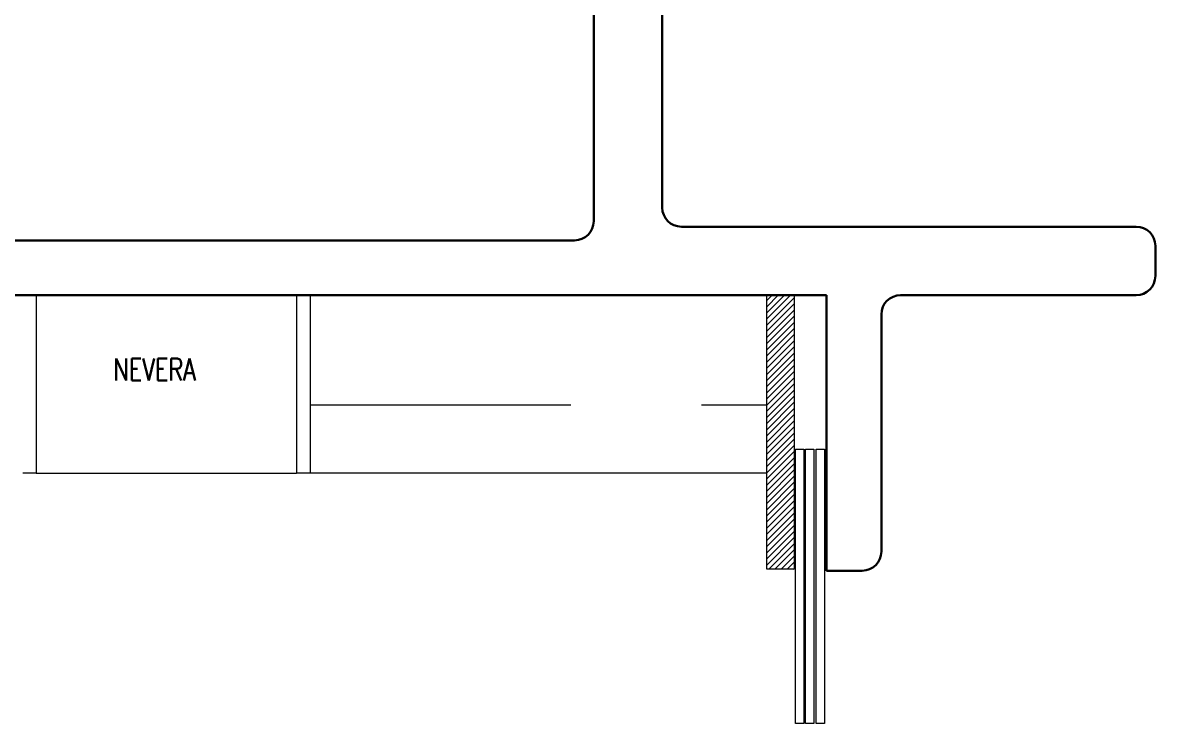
# Model space of a CAD drawing. Header units: metres. Extents: x -44 to 358, y -246 to 48.
# Drawn here: x 38.758 to 42.892, y -80.797 to -78.24 of the extents above; entities that cross this region are included whole.
import ezdxf

# ---------------------------------------------------------------- set-up
doc = ezdxf.new("R2010")
doc.units = ezdxf.units.M
doc.header["$LTSCALE"] = 0.3
doc.linetypes.add('DASHED2', pattern=[9.525, 6.35, -3.175])
doc.linetypes.add('HIDDEN2', pattern=[4.7625, 3.175, -1.5875])
for name, color, linetype, lineweight in [('01a_Mobiliario', 250, 'Continuous', 0), ('A-DOOR', 7, 'Continuous', 5), ('A-EQPM-OVHD', 253, 'DASHED2', 5), ('A-WALL', 7, 'Continuous', 30), ('baños', 141, 'Continuous', 0), ('MOB FIJOS', 251, 'Continuous', 0), ('PLF 01', 252, 'Continuous', 9)]:
    doc.layers.add(name, color=color, linetype=linetype, lineweight=lineweight)
doc.layers.add('TEXTOS', color=4, linetype='Continuous')
doc.styles.add('Arch-Dim', font='romans.shx', dxfattribs={"width": 0.75})

msp = doc.modelspace()

# ---------------------------------------------------------------- hatches: boundary and pattern name
at = {"layer": 'PLF 01', "true_color": 0xffffff}
h = msp.add_hatch(dxfattribs=at)
h.set_pattern_fill('LINE', scale=0.005, angle=45)
h.set_pattern_definition([(45, (42.183965, -80.384506), (-0.01122532, 0.01122532), [])])
h.paths.add_polyline_path([(41.573488, -80.2345062), (41.473488, -80.2345062), (41.473488, -79.2345062), (41.5031101, -79.2345062), (41.5297764, -79.2345062), (41.573488, -79.2345062)])

# ---------------------------------------------------------------- linework, layer by layer
at = {"layer": '01a_Mobiliario', "color": 7, "true_color": 0xffffff, "transparency": 33554684}
msp.add_line((41.473488, -79.8845062), (39.8067306, -79.8845062), dxfattribs=at)
at = {"layer": 'A-DOOR', "color": 7, "true_color": 0xffffff}
for points in [[(41.6087599, -79.797065), (41.6087599, -80.797065), (41.5784732, -80.797065), (41.5784732, -79.797065)], [(41.6456203, -79.797065), (41.6456203, -80.797065), (41.6153336, -80.797065), (41.6153336, -79.797065)], [(41.6843705, -79.797065), (41.6843705, -80.797065), (41.6540838, -80.797065), (41.6540838, -79.797065)]]:
    msp.add_lwpolyline(points, close=True, dxfattribs=at)
at = {"layer": 'A-EQPM-OVHD', "color": 7, "linetype": 'HIDDEN2', "true_color": 0xffffff}
for p, q in [((39.8067306, -79.6345062), (41.4722541, -79.6345062)), ((38.8075085, -79.8845062), (39.7575085, -79.8845062))]:
    msp.add_line(p, q, dxfattribs=at)
at = {"layer": 'A-WALL', "color": 7, "true_color": 0xffffff}
for p, q in [((40.841985, -77.6545062), (40.841985, -78.9645062)), ((41.091985, -77.6545062), (41.091985, -78.9145062)), ((41.161985, -78.9845062), (42.821985, -78.9845062)), ((34.361985, -79.0345062), (40.771985, -79.0345062)), ((42.891985, -79.0545062), (42.891985, -79.1645062)), ((37.091985, -79.2345062), (40.841985, -79.2345062)), ((40.841985, -79.2345062), (41.691985, -79.2345062)), ((41.691985, -79.2345062), (41.691985, -80.2399674)), ((41.961985, -79.2345062), (42.821985, -79.2345062)), ((41.891985, -79.3045062), (41.891985, -80.1699674)), ((41.691985, -80.2399674), (41.821985, -80.2399674))]:
    msp.add_line(p, q, dxfattribs=at)
for centre, start, end in [((41.161985, -78.9145062), 180, 270), ((40.771985, -78.9645062), 270, 0), ((42.821985, -79.0545062), 0, 90), ((42.821985, -79.1645062), 270, 0), ((41.961985, -79.3045062), 90, 180), ((41.821985, -80.1699674), 270, 360)]:
    msp.add_arc(centre, 0.07, start, end, dxfattribs=at)
at = {"layer": 'baños', "color": 7, "true_color": 0xffffff}
msp.add_line((41.473488, -79.2345062), (41.573488, -79.2345062), dxfattribs=at)
at = {"layer": 'MOB FIJOS', "color": 7, "ltscale": 0.01, "true_color": 0xffffff}
for p, q in [((38.8075085, -79.2345062), (38.8075085, -79.8845062)), ((39.7575085, -79.2345062), (39.7575085, -79.8845062)), ((39.8067306, -79.2345062), (39.8067306, -79.8845062)), ((38.8075085, -79.8845062), (38.7582863, -79.8845062)), ((39.8067306, -79.8845062), (39.7575085, -79.8845062))]:
    msp.add_line(p, q, dxfattribs=at)
at = {"layer": 'PLF 01', "color": 7, "true_color": 0xffffff}
msp.add_lwpolyline([(41.573488, -79.2345062), (41.573488, -80.2345062), (41.473488, -80.2345062), (41.473488, -79.2345062)], dxfattribs=at)

# ---------------------------------------------------------------- texts
at = {"layer": 'TEXTOS', "color": 7, "true_color": 0xffffff, "insert": (39.089317, -79.4657955), "char_height": 0.08, "width": 26.653369758, "attachment_point": 1, "style": 'Arch-Dim'}
msp.add_mtext('\\pt0.47299,2.32;NEVERA', dxfattribs=at)

doc.saveas('drawing.dxf')
